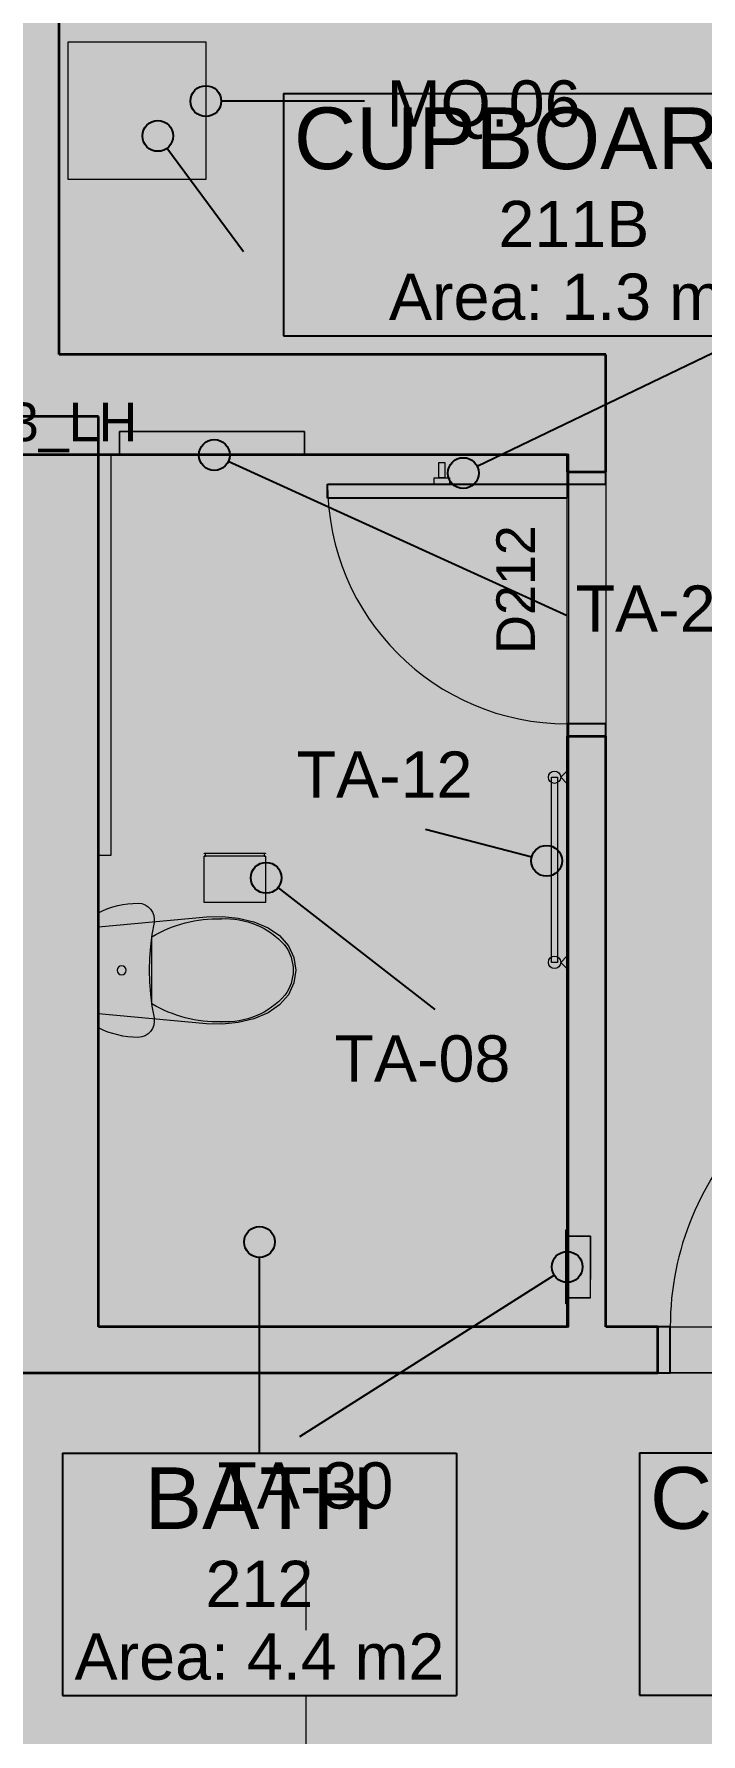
# Model space of a CAD drawing. Header units: millimetres. Extents: x -14278 to 96025, y -22378 to 34603.
# Drawn here: x 76309 to 78472, y 6825 to 12336 of the extents above; entities that cross this region are included whole.
import ezdxf
from ezdxf.enums import TextEntityAlignment as Align

# ---------------------------------------------------------------- set-up
doc = ezdxf.new("R2010")
doc.units = ezdxf.units.MM
doc.header["$MEASUREMENT"] = 0
doc.linetypes.add('Dashed', pattern=[282.222223, 141.111112, -141.111112])
doc.linetypes.add('Long Dashed', pattern=[529.166651, 317.499995, -211.666656])
for name, color, linetype in [('A-Zz_20_10_90-T_TextFFEInternal', 7, 'Continuous'), ('A-Zz_20_10_90-T_TextStair', 7, 'Continuous'), ('A-Zz_60_50_80-P_MarkerSection', 7, 'Continuous'), ('NewA-Ee_25_10-M_WallsInternal', 7, 'Continuous'), ('NewA-Ee_30_40-M_Floors', 7, 'Continuous'), ('NewA-Ee_40_20-M_GeneralFFAndEInternalEquipment', 7, 'Continuous'), ('NewA-Ee_40_20-M_GeneralFFAndEInternalMovable', 7, 'Continuous'), ('NewA-Ee_40_20-M_GeneralFFAndEInternalSanitary', 7, 'Continuous'), ('NewA-SL-M_SpacesInternal', 7, 'Continuous'), ('NewA-Ss_30_25-M_CeilingAndSoffitSystems', 7, 'Continuous'), ('NewA-Zz_20_10_90-T_TextFFEInternal', 7, 'Continuous'), ('NewA-Zz_50_10_90-P_BoundarySpace', 7, 'Continuous'), ('NewA-Zz_50_90_00-M_GrossInternal', 7, 'Continuous')]:
    doc.layers.add(name, color=color, linetype=linetype)
doc.styles.add('GENERATED_STYLE_1', font='')
doc.styles.get('GENERATED_STYLE_1').set_extended_font_data('Arial')

# ---------------------------------------------------------------- blocks, each defined once
blk = doc.blocks.new('Slab_29_2', base_point=(88251.7, 6550.5))
at = {"layer": 'NewA-Ee_30_40-M_Floors', "linetype": 'Continuous', "lineweight": 13}
blk.add_hatch(color=254, dxfattribs=at).paths.add_polyline_path([(88251.7, 6550.5), (88251.7, 12847.7), (90701.4, 12847.7), (90701.4, 15099.7), (56152, 15099.7), (56152, 6550.5)])
blk = doc.blocks.new('BEDROOM_211_34_2', base_point=(77877, 14565))
at = {"layer": 'NewA-SL-M_SpacesInternal', "color": 253, "linetype": 'Continuous', "lineweight": 13}
for p, q in [((76390.7, 15099.7), (76390.7, 11297.6)), ((76390.7, 11297.6), (78163.4, 11297.6)), ((78163.4, 11297.6), (78163.4, 8145.4)), ((78163.4, 8145.4), (79394.7, 8145.4))]:
    blk.add_line(p, q, dxfattribs=at)
at = {"layer": 'NewA-SL-M_SpacesInternal', "color": 5, "lineweight": 70, "style": 'GENERATED_STYLE_1'}
for tag, height, p in [('ROOM_NAME', 200, (77877, 14872.8)), ('ROOM_NUMBER', 150, (77877, 14570)), ('adj_text', 150, (77877, 14334.3))]:
    blk.add_attdef(tag, text='', height=height, dxfattribs=at).set_placement(p, align=Align.TOP_CENTER)
blk = doc.blocks.new('HALL_217_37_2', base_point=(59735.7, 7385.9))
at = {"layer": 'NewA-SL-M_SpacesInternal', "color": 253, "linetype": 'Continuous', "lineweight": 13}
blk.add_line((88251.7, 7995.4), (59975.3, 7995.4), dxfattribs=at)
at = {"layer": 'NewA-SL-M_SpacesInternal', "color": 5, "lineweight": 70, "style": 'GENERATED_STYLE_1'}
for tag, height, p in [('ROOM_NAME', 200, (59735.7, 7693.8)), ('ROOM_NUMBER', 150, (59735.7, 7390.9)), ('adj_text', 150, (59735.7, 7155.2))]:
    blk.add_attdef(tag, text='', height=height, dxfattribs=at).set_placement(p, align=Align.TOP_CENTER)
blk = doc.blocks.new('BATH_212_45_2', base_point=(77040.2, 7381.5))
at = {"layer": 'NewA-SL-M_SpacesInternal', "color": 253, "linetype": 'Continuous', "lineweight": 13}
for p, q in [((77185.8, 11047.6), (76585.8, 11047.6)), ((76585.8, 11047.6), (76585.8, 10972.6)), ((77185.8, 10972.4), (77185.8, 11047.6)), ((76518.2, 10972.6), (76518.2, 8145.4)), ((76585.8, 10972.6), (76518.2, 10972.6)), ((78038.4, 10973.7), (77185.8, 10972.4)), ((78038.4, 8439.2), (78038.4, 10973.7)), ((78113.4, 8439.2), (78038.4, 8439.2)), ((78113.4, 8239.2), (78113.4, 8439.2)), ((78038.4, 8145.4), (78038.4, 8239.2)), ((78038.4, 8239.2), (78113.4, 8239.2)), ((76518.2, 8145.4), (78038.4, 8145.4))]:
    blk.add_line(p, q, dxfattribs=at)
at = {"layer": 'NewA-SL-M_SpacesInternal', "linetype": 'Continuous'}
for p, q in [((76401.4, 7735.1), (76401.4, 7420.8)), ((76401.4, 7735.1), (77679.1, 7735.1)), ((77679.1, 7735.1), (77679.1, 7420.8)), ((76401.4, 7420.8), (76401.4, 7185.1)), ((77679.1, 7420.8), (77679.1, 7185.1)), ((76401.4, 7185.1), (76401.4, 6949.4)), ((77679.1, 7185.1), (77679.1, 6949.4)), ((76401.4, 6949.4), (77679.1, 6949.4))]:
    blk.add_line(p, q, dxfattribs=at)
at = {"layer": 'NewA-SL-M_SpacesInternal', "color": 5, "lineweight": 70, "style": 'GENERATED_STYLE_1'}
for tag, height, p in [('ROOM_NAME', 200, (77040.2, 7689.4)), ('ROOM_NUMBER', 150, (77040.2, 7386.5)), ('adj_text', 150, (77040.2, 7150.8))]:
    blk.add_attdef(tag, text='', height=height, dxfattribs=at).set_placement(p, align=Align.TOP_CENTER)
blk = doc.blocks.new('CUPBOARD 1_211B_54_2', base_point=(78060, 11790.4))
at = {"layer": 'NewA-SL-M_SpacesInternal', "linetype": 'Continuous'}
for p, q in [((77118.4, 12144), (77118.4, 11829.7)), ((77118.4, 12144), (79001.7, 12144)), ((79001.7, 12144), (79001.7, 11829.7)), ((77118.4, 11829.7), (77118.4, 11594)), ((79001.7, 11829.7), (79001.7, 11594)), ((77118.4, 11594), (77118.4, 11358.3)), ((79001.7, 11594), (79001.7, 11358.3)), ((77118.4, 11358.3), (79001.7, 11358.3))]:
    blk.add_line(p, q, dxfattribs=at)
at = {"layer": 'NewA-SL-M_SpacesInternal', "color": 253, "linetype": 'Continuous', "lineweight": 13}
for p, q in [((80220.8, 10972.6), (79519.7, 10972.6)), ((79519.7, 10972.6), (79519.7, 9081)), ((80220.8, 9081), (80220.8, 10972.6)), ((79519.7, 9081), (80220.8, 9081))]:
    blk.add_line(p, q, dxfattribs=at)
at = {"layer": 'NewA-SL-M_SpacesInternal', "color": 5, "lineweight": 70, "style": 'GENERATED_STYLE_1'}
for tag, height, p in [('ROOM_NAME', 200, (78060, 12098.3)), ('ROOM_NUMBER', 150, (78060, 11795.4)), ('adj_text', 150, (78060, 11559.7))]:
    blk.add_attdef(tag, text='', height=height, dxfattribs=at).set_placement(p, align=Align.TOP_CENTER)
blk = doc.blocks.new('CUPBOARD 2_211A_59_2', base_point=(79215, 7382.3))
at = {"layer": 'NewA-SL-M_SpacesInternal', "color": 253, "linetype": 'Continuous', "lineweight": 13}
for p, q in [((79519.7, 8956), (79519.7, 8145.4)), ((80220.8, 8956), (79519.7, 8956)), ((80220.8, 8145.4), (80220.8, 8956)), ((79519.7, 8145.4), (80220.8, 8145.4))]:
    blk.add_line(p, q, dxfattribs=at)
at = {"layer": 'NewA-SL-M_SpacesInternal', "linetype": 'Continuous'}
for p, q in [((78273.4, 7735.9), (78273.4, 7421.6)), ((78273.4, 7735.9), (80156.7, 7735.9)), ((80156.7, 7735.9), (80156.7, 7421.6)), ((78273.4, 7421.6), (78273.4, 7185.9)), ((80156.7, 7421.6), (80156.7, 7185.9)), ((78273.4, 7185.9), (78273.4, 6950.2)), ((80156.7, 7185.9), (80156.7, 6950.2)), ((78273.4, 6950.2), (80156.7, 6950.2))]:
    blk.add_line(p, q, dxfattribs=at)
at = {"layer": 'NewA-SL-M_SpacesInternal', "color": 5, "lineweight": 70, "style": 'GENERATED_STYLE_1'}
for tag, height, p in [('ROOM_NAME', 200, (79215, 7690.2)), ('ROOM_NUMBER', 150, (79215, 7387.3)), ('adj_text', 150, (79215, 7151.6))]:
    blk.add_attdef(tag, text='', height=height, dxfattribs=at).set_placement(p, align=Align.TOP_CENTER)
blk = doc.blocks.new('Slab_31_2', base_point=(76518.2, 8145.4))
at = {"layer": 'NewA-Ss_30_25-M_CeilingAndSoffitSystems', "linetype": 'Continuous', "lineweight": 0}
blk.add_hatch(color=255, dxfattribs=at).paths.add_polyline_path([(76518.2, 8145.4), (78043.3, 8145.4), (78043.3, 10972.6), (76518.2, 10972.6)])
at = {"layer": 'NewA-Ss_30_25-M_CeilingAndSoffitSystems', "color": 6, "linetype": 'Continuous', "lineweight": 13, "flags": 128}
blk.add_lwpolyline([(76518.2, 8145.4), (78043.3, 8145.4), (78043.3, 10972.6), (76518.2, 10972.6)], close=True, dxfattribs=at)
blk = doc.blocks.new('Slab_43_2', base_point=(76390.7, 15099.7))
at = {"layer": 'NewA-Ss_30_25-M_CeilingAndSoffitSystems', "linetype": 'Continuous', "lineweight": 0}
blk.add_hatch(color=255, dxfattribs=at).paths.add_polyline_path([(76390.7, 15099.7), (76390.7, 11297.6), (78163.4, 11297.6), (78163.4, 8145.4), (79394.7, 8145.4), (79394.7, 11297.6), (80220.8, 11297.6), (80220.8, 15099.7)])
at = {"layer": 'NewA-Ss_30_25-M_CeilingAndSoffitSystems', "color": 6, "linetype": 'Continuous', "lineweight": 13, "flags": 128}
blk.add_lwpolyline([(76390.7, 15099.7), (76390.7, 11297.6), (78163.4, 11297.6), (78163.4, 8145.4), (79394.7, 8145.4), (79394.7, 11297.6), (80220.8, 11297.6), (80220.8, 15099.7)], close=True, dxfattribs=at)
blk = doc.blocks.new('Slab_46_2', base_point=(88251.7, 6700.3))
at = {"layer": 'NewA-Ss_30_25-M_CeilingAndSoffitSystems', "linetype": 'Continuous', "lineweight": 0}
blk.add_hatch(color=255, dxfattribs=at).paths.add_polyline_path([(88251.7, 6700.3), (88251.7, 7995.4), (59975.3, 7995.4), (59975.3, 10456), (58674.7, 10456), (58674.7, 6694.8)])
at = {"layer": 'NewA-Ss_30_25-M_CeilingAndSoffitSystems', "color": 6, "linetype": 'Continuous', "lineweight": 13, "flags": 128}
blk.add_lwpolyline([(88251.7, 6700.3), (58674.7, 6694.8), (58674.7, 10456), (59975.3, 10456), (59975.3, 7995.4), (88251.7, 7995.4)], close=True, dxfattribs=at)
blk = doc.blocks.new('Wall_81_2', base_point=(76240.7, 15099.7))
at = {"layer": 'NewA-Ee_25_10-M_WallsInternal', "linetype": 'Continuous', "lineweight": 13}
blk.add_hatch(color=6, dxfattribs=at).paths.add_polyline_path([(76240.7, 15099.7), (76240.7, 10972.6), (76390.7, 11297.6), (76390.7, 15099.7)])
at = {"layer": 'NewA-Ee_25_10-M_WallsInternal', "color": 92, "linetype": 'Continuous', "lineweight": 35, "flags": 128}
for points in [[(76240.7, 15099.7), (76240.7, 10972.6)], [(76390.7, 15099.7), (76240.7, 15099.7)], [(76390.7, 11297.6), (76390.7, 15099.7)]]:
    blk.add_lwpolyline(points, dxfattribs=at)
blk = doc.blocks.new('Door 19_8')
at = {"layer": 'NewA-Ee_25_10-M_WallsInternal', "linetype": 'Continuous', "lineweight": 13}
for points in [[(-192.6, 657.6), (-224.4, 625.8), (433.2, -31.8), (465, 0)], [(-465, -150), (-465, 0), (-505, 0), (-505, -150)], [(505, -150), (505, 0), (465, 0), (465, -150)]]:
    blk.add_hatch(color=255, dxfattribs=at).paths.add_polyline_path(points)
at = {"layer": 'NewA-Ee_25_10-M_WallsInternal', "linetype": 'Continuous'}
for p, q in [((-224.4, 625.8), (-192.6, 657.6)), ((433.2, -31.8), (-224.4, 625.8)), ((-192.6, 657.6), (465, 0)), ((-465, 0), (-505, 0)), ((-505, 0), (-505, -150)), ((-465, -150), (-465, 0)), ((465, 0), (433.2, -31.8)), ((505, 0), (465, 0)), ((465, 0), (465, -150)), ((505, -150), (505, 0)), ((-505, -150), (-465, -150)), ((465, -150), (505, -150))]:
    blk.add_line(p, q, dxfattribs=at)
at = {"layer": 'NewA-Ee_25_10-M_WallsInternal', "color": 92, "linetype": 'Continuous', "lineweight": 35}
for p, q in [((-505, -150), (-505, 0)), ((505, -150), (505, 0))]:
    blk.add_line(p, q, dxfattribs=at)
at = {"layer": 'NewA-Ee_25_10-M_WallsInternal', "color": 6, "linetype": 'Continuous', "lineweight": 13}
blk.add_arc((465, 0), 930, 135, 180, dxfattribs=at)
blk = doc.blocks.new('Wall_85_2', base_point=(59975.3, 7995.4))
at = {"layer": 'NewA-Ee_25_10-M_WallsInternal', "linetype": 'Continuous', "lineweight": 13}
blk.add_hatch(color=6, dxfattribs=at).paths.add_polyline_path([(74301.4, 7995.4), (78332.6, 7995.4), (78332.6, 8145.4), (74301.4, 8145.4)])
at = {"layer": 'NewA-Ee_25_10-M_WallsInternal', "color": 92, "linetype": 'Continuous', "lineweight": 35}
blk.add_line((78332.6, 7995.4), (78332.6, 8145.4), dxfattribs=at)
at = {"layer": 'NewA-Ee_25_10-M_WallsInternal', "color": 92, "linetype": 'Continuous', "lineweight": 35, "flags": 128}
for points in [[(78038.4, 8145.4), (76518.2, 8145.4)], [(78332.6, 8145.4), (78163.4, 8145.4)], [(74301.4, 7995.4), (78332.6, 7995.4)]]:
    blk.add_lwpolyline(points, dxfattribs=at)
at = {"layer": 'NewA-Ee_25_10-M_WallsInternal', "linetype": 'Continuous', "zscale": 1000}
blk.add_blockref('Door 19_8', (78837.6, 8145.4), dxfattribs=at)
blk = doc.blocks.new('Wall_89_2', base_point=(76518.2, 11096.4))
at = {"layer": 'NewA-Ee_25_10-M_WallsInternal', "linetype": 'Continuous', "lineweight": 13}
blk.add_hatch(color=6, dxfattribs=at).paths.add_polyline_path([(76518.2, 11096.4), (74473.1, 11096.4), (74598.1, 10971.4), (76118.2, 10971.4)])
at = {"layer": 'NewA-Ee_25_10-M_WallsInternal', "color": 92, "linetype": 'Continuous', "lineweight": 35, "flags": 128}
for points in [[(76518.2, 11096.4), (74473.1, 11096.4)], [(74598.1, 10971.4), (76118.2, 10971.4)]]:
    blk.add_lwpolyline(points, dxfattribs=at)
blk = doc.blocks.new('Door 19_3')
at = {"layer": 'NewA-Ee_25_10-M_WallsInternal', "linetype": 'Continuous', "lineweight": 13}
for points in [[(388.5, 777), (343.5, 777), (343.5, 0), (388.5, 0)], [(-388.5, -125), (-388.5, 0), (-428.5, 0), (-428.5, -125)], [(428.5, -125), (428.5, 0), (388.5, 0), (388.5, -125)]]:
    blk.add_hatch(color=255, dxfattribs=at).paths.add_polyline_path(points)
at = {"layer": 'NewA-Ee_25_10-M_WallsInternal', "linetype": 'Continuous'}
for p, q in [((343.5, 0), (343.5, 777)), ((343.5, 777), (388.5, 777)), ((388.5, 777), (388.5, 0)), ((-388.5, 0), (-428.5, 0)), ((-428.5, 0), (-428.5, -125)), ((-388.5, -125), (-388.5, 0)), ((388.5, 0), (343.5, 0)), ((428.5, 0), (388.5, 0)), ((388.5, 0), (388.5, -125)), ((428.5, -125), (428.5, 0)), ((-428.5, -125), (-388.5, -125)), ((388.5, -125), (428.5, -125))]:
    blk.add_line(p, q, dxfattribs=at)
at = {"layer": 'NewA-Ee_25_10-M_WallsInternal', "color": 92, "linetype": 'Continuous', "lineweight": 35}
for p, q in [((-428.5, 0), (-428.5, -125)), ((428.5, 0), (428.5, -125))]:
    blk.add_line(p, q, dxfattribs=at)
at = {"layer": 'NewA-Ee_25_10-M_WallsInternal', "color": 6, "linetype": 'Continuous', "lineweight": 13}
blk.add_arc((388.5, 0), 777, 90, 180, dxfattribs=at)
blk = doc.blocks.new('D Marker 19')
at = {"layer": 'NewA-Ee_25_10-M_WallsInternal', "style": 'GENERATED_STYLE_1'}
blk.add_attdef('AC_WIDO_ID', text='', height=125, dxfattribs=at).set_placement((-262.1, 94.8), align=Align.BOTTOM_LEFT)
blk = doc.blocks.new('Wall_105_2', base_point=(78163.4, 11297.6))
at = {"layer": 'NewA-Ee_25_10-M_WallsInternal', "linetype": 'Continuous', "lineweight": 13}
for points in [[(78038.4, 10917), (78163.4, 10917), (78163.4, 11297.6), (78038.4, 10972.6)], [(78038.4, 10060), (78038.4, 8145.4), (78163.4, 8145.4), (78163.4, 10060)]]:
    blk.add_hatch(color=6, dxfattribs=at).paths.add_polyline_path(points)
at = {"layer": 'NewA-Ee_25_10-M_WallsInternal', "color": 92, "linetype": 'Continuous', "lineweight": 35}
for p, q in [((78038.4, 10917), (78163.4, 10917)), ((78038.4, 10060), (78163.4, 10060))]:
    blk.add_line(p, q, dxfattribs=at)
at = {"layer": 'NewA-Ee_25_10-M_WallsInternal', "color": 92, "linetype": 'Continuous', "lineweight": 35, "flags": 128}
for points in [[(78163.4, 10917), (78163.4, 11297.6)], [(78038.4, 10972.6), (78038.4, 10917)], [(78038.4, 10060), (78038.4, 8145.4)], [(78163.4, 8145.4), (78163.4, 10060)]]:
    blk.add_lwpolyline(points, dxfattribs=at)
at = {"layer": 'NewA-Ee_25_10-M_WallsInternal', "linetype": 'Continuous', "zscale": 1000, "rotation": 90}
blk.add_blockref('Door 19_3', (78038.4, 10488.5), dxfattribs=at)
at = {"layer": 'NewA-Ee_25_10-M_WallsInternal'}
ref = blk.add_blockref('D Marker 19', (78163.4, 10488.5), dxfattribs=dict(at, rotation=270))
ref.add_attrib('AC_WIDO_ID', 'D212', dxfattribs={"color": 7, "height": 125, "rotation": 90, "style": 'GENERATED_STYLE_1'}).set_placement((77971, 10326.5), align=Align.BOTTOM_LEFT)
blk = doc.blocks.new('Wall_125_2', base_point=(76518.2, 11096.4))
at = {"layer": 'NewA-Ee_25_10-M_WallsInternal', "linetype": 'Continuous', "lineweight": 13}
blk.add_hatch(color=6, dxfattribs=at).paths.add_polyline_path([(76118.2, 10971.4), (76118.2, 8145.4), (76518.2, 8145.4), (76518.2, 11096.4)])
at = {"layer": 'NewA-Ee_25_10-M_WallsInternal', "color": 92, "linetype": 'Continuous', "lineweight": 35, "flags": 128}
for points in [[(76518.2, 8145.4), (76518.2, 11096.4)], [(76118.2, 10971.4), (76118.2, 8145.4)]]:
    blk.add_lwpolyline(points, dxfattribs=at)
blk = doc.blocks.new('Wall_126_2', base_point=(76240.7, 11297.6))
at = {"layer": 'NewA-Ee_25_10-M_WallsInternal', "linetype": 'Continuous', "lineweight": 13}
blk.add_hatch(color=6, dxfattribs=at).paths.add_polyline_path([(76240.7, 10972.6), (78038.4, 10972.6), (78163.4, 11297.6), (76390.7, 11297.6)])
at = {"layer": 'NewA-Ee_25_10-M_WallsInternal', "color": 92, "linetype": 'Continuous', "lineweight": 35, "flags": 128}
for points in [[(78163.4, 11297.6), (76390.7, 11297.6)], [(76240.7, 10972.6), (78038.4, 10972.6)]]:
    blk.add_lwpolyline(points, dxfattribs=at)
blk = doc.blocks.new('Rectangular Table 01 19_3')
at = {"layer": 'NewA-Ee_40_20-M_GeneralFFAndEInternalMovable', "color": 1, "linetype": 'Continuous', "lineweight": 18}
for p, q in [((446.6, 446.6), (0, 446.6)), ((0, 446.6), (0, 0)), ((446.6, 0), (446.6, 446.6)), ((0, 0), (446.6, 0))]:
    blk.add_line(p, q, dxfattribs=at)
blk = doc.blocks.new('Wall Hanging Rack 19')
at = {"layer": 'NewA-Ee_40_20-M_GeneralFFAndEInternalEquipment', "color": 1, "linetype": 'Continuous', "lineweight": 18}
for p, q in [((25, 0), (-25, 0)), ((-25, 0), (-25, -20)), ((25, -20), (25, 0)), ((-25, -20), (25, -20)), ((10, -20), (-10, -20)), ((-10, -20), (-10, -70)), ((10, -70), (10, -20)), ((-10, -70), (10, -70))]:
    blk.add_line(p, q, dxfattribs=at)
blk = doc.blocks.new('Towel Rack 19')
at = {"layer": 'NewA-Ee_40_20-M_GeneralFFAndEInternalEquipment', "color": 1, "linetype": 'Continuous', "lineweight": 18}
for p, q in [((-280, 0), (-320, 0)), ((-320, 0), (-300, -20)), ((-300, -20), (-280, 0)), ((320, 0), (280, 0)), ((280, 0), (300, -20)), ((300, -20), (320, 0)), ((300, -30), (-300, -30)), ((-300, -30), (-300, -50)), ((-300, -50), (300, -50)), ((300, -50), (300, -30))]:
    blk.add_line(p, q, dxfattribs=at)
for centre, start, end in [((-300, -40), 0, 180), ((-300, -40), 180, 0), ((300, -40), 0, 180), ((300, -40), 180, 0)]:
    blk.add_arc(centre, 20, start, end, dxfattribs=at)
blk = doc.blocks.new('Soap Dispenser 19')
at = {"layer": 'NewA-Ee_40_20-M_GeneralFFAndEInternalEquipment', "color": 1, "linetype": 'Dashed', "lineweight": 18}
for p, q in [((0, 75), (0, 0)), ((200, 75), (0, 75)), ((200, 0), (200, 75))]:
    blk.add_line(p, q, dxfattribs=at)
at = {"layer": 'NewA-Ee_40_20-M_GeneralFFAndEInternalEquipment', "color": 1, "linetype": 'Continuous', "lineweight": 18}
for p, q in [((-20, 0), (-20, -5)), ((220, 0), (-20, 0)), ((220, -5), (220, 0)), ((-20, -5), (220, -5))]:
    blk.add_line(p, q, dxfattribs=at)
blk = doc.blocks.new('Toilet Paper Dispenser 19')
at = {"layer": 'NewA-Ee_40_20-M_GeneralFFAndEInternalEquipment', "color": 1, "linetype": 'Continuous', "lineweight": 18}
for p, q in [((200, 0), (0, 0)), ((0, 0), (0, -2)), ((200, -2), (200, 0)), ((0, -2), (5, -2)), ((0, -2), (200, -2)), ((5, -10), (0, -10)), ((0, -10), (0, -160)), ((0, -10), (200, -10)), ((5, -2), (5, -10)), ((195, -10), (195, -2)), ((195, -2), (200, -2)), ((200, -10), (195, -10)), ((200, -160), (200, -10)), ((0, -160), (200, -160))]:
    blk.add_line(p, q, dxfattribs=at)
blk = doc.blocks.new('Cabinet Wall Single Door 19')
at = {"layer": 'NewA-Ee_40_20-M_GeneralFFAndEInternalEquipment', "color": 1, "linetype": 'Continuous', "lineweight": 18}
for p, q in [((600, 75), (0, 75)), ((0, 75), (0, 0)), ((600, 0), (600, 75)), ((0, 0), (600, 0))]:
    blk.add_line(p, q, dxfattribs=at)
blk = doc.blocks.new('WC 19')
at = {"layer": 'NewA-Ee_40_20-M_GeneralFFAndEInternalSanitary', "color": 1, "linetype": 'Continuous', "lineweight": 18}
for p, q in [((-193.9, -40.1), (-200.1, -55.5)), ((-186.8, -25), (-193.9, -40.1)), ((186.8, -25), (-186.8, -25)), ((-141, -25), (-173.3, -375.4)), ((141, -25), (-141, -25)), ((173.3, -375.4), (141, -25)), ((193.9, -40.1), (186.8, -25)), ((200.1, -55.5), (193.9, -40.1)), ((-213.1, -103.7), (-215.5, -120.2)), ((-209.7, -87.4), (-213.1, -103.7)), ((-205.4, -71.3), (-209.7, -87.4)), ((-200.1, -55.5), (-205.4, -71.3)), ((205.4, -71.3), (200.1, -55.5)), ((209.7, -87.4), (205.4, -71.3)), ((213.1, -103.7), (209.7, -87.4)), ((215.5, -120.2), (213.1, -103.7)), ((-217, -136.8), (-217.5, -153.5)), ((-217.5, -153.5), (-216.2, -165)), ((-215.5, -120.2), (-217, -136.8)), ((-216.2, -165), (-212.4, -176)), ((212.4, -176), (216.2, -165)), ((217, -136.8), (215.5, -120.2)), ((216.2, -165), (217.5, -153.5)), ((217.5, -153.5), (217, -136.8)), ((-212.4, -176), (-206.3, -185.9)), ((-206.3, -185.9), (-198.2, -194.1)), ((-198.2, -194.1), (-188.5, -200.5)), ((-188.5, -200.5), (-177.6, -204.5)), ((-177.6, -204.5), (-166.1, -206)), ((-166.1, -206), (-154.5, -205)), ((-154.5, -205), (-116.2, -198.2)), ((-116.2, -198.2), (-77.6, -193.3)), ((0, -198), (-108.9, -198)), ((-77.6, -193.3), (-38.9, -190.4)), ((-38.9, -190.4), (0, -189.4)), ((0, -189.4), (38.9, -190.4)), ((108.9, -198), (0, -198)), ((38.9, -190.4), (77.6, -193.3)), ((77.6, -193.3), (116.2, -198.2)), ((116.2, -198.2), (154.5, -205)), ((154.5, -205), (166.1, -206)), ((166.1, -206), (177.6, -204.5)), ((177.6, -204.5), (188.5, -200.5)), ((188.5, -200.5), (198.2, -194.1)), ((198.2, -194.1), (206.3, -185.9)), ((206.3, -185.9), (212.4, -176)), ((-173.3, -375.4), (-174.9, -427.1)), ((174.9, -427.1), (173.3, -375.4)), ((-174.9, -427.1), (-169.4, -478.4)), ((169.4, -478.4), (174.9, -427.1)), ((-169.4, -478.4), (-157, -528.2)), ((157, -528.2), (169.4, -478.4)), ((-157, -528.2), (-138, -575.1)), ((138, -575.1), (157, -528.2)), ((-138, -575.1), (-112.4, -612.3)), ((112.4, -612.3), (138, -575.1)), ((-112.4, -612.3), (-79.4, -640.8)), ((-79.4, -640.8), (-41, -658.8)), ((-41, -658.8), (0, -665)), ((0, -656.4), (0, -656.4)), ((0, -665), (41, -658.8)), ((41, -658.8), (79.4, -640.8)), ((79.4, -640.8), (112.4, -612.3)), ((81.1, -629.6), (81.1, -629.6))]:
    blk.add_line(p, q, dxfattribs=at)
blk.add_circle((0, -100), 15, dxfattribs=at)
for centre, radius, start, end in [((258.1, -412.9), 425.4, 149.6518, 181.3539), ((-258.1, -412.9), 425.4, 358.6461, 30.3482), ((89.5, -437.3), 257, 176.8048, 228.4245), ((-89.5, -437.3), 257, 311.5755, 3.1952), ((0.8, -517.8), 138.6, 233.7772, 269.6644), ((-0.8, -517.8), 138.6, 270.3356, 306.2228)]:
    blk.add_arc(centre, radius, start, end, dxfattribs=at)
for p in [(108.9, -198), (-167, -423), (167, -423), (-81.1, -629.6)]:
    blk.add_point(p, dxfattribs=at)
blk = doc.blocks.new('Mirror 19_5')
at = {"layer": 'NewA-Ee_40_20-M_GeneralFFAndEInternalEquipment', "color": 1, "linetype": 'Continuous', "lineweight": 18}
for p, q in [((1300, 40), (0, 40)), ((0, 40), (0, 0)), ((1300, 40), (0, 40)), ((0, 40), (0, 0)), ((0, 0), (1300, 0)), ((0, 0), (1300, 0)), ((1300, 0), (1300, 40)), ((1300, 0), (1300, 40))]:
    blk.add_line(p, q, dxfattribs=at)
blk = doc.blocks.new('Line_103_2', base_point=(77380.6, 12118.8))
at = {"layer": 'NewA-Zz_20_10_90-T_TextFFEInternal', "linetype": 'Continuous'}
blk.add_hatch(color=256, dxfattribs=at).paths.add_polyline_path([(76916.2, 12118.8), (76912.4, 12137.9), (76901.5, 12154.2), (76885.3, 12165), (76866.2, 12168.8), (76847, 12165), (76830.8, 12154.2), (76820, 12137.9), (76816.2, 12118.8), (76820, 12099.7), (76830.8, 12083.5), (76847, 12072.6), (76866.2, 12068.8), (76885.3, 12072.6), (76901.5, 12083.5), (76912.4, 12099.7)])
blk.add_line((77380.6, 12118.8), (76916.2, 12118.8), dxfattribs=at)
blk.add_circle((76866.2, 12118.8), 50, dxfattribs=at)
blk = doc.blocks.new('Line_106_2', base_point=(76988.6, 11630.2))
at = {"layer": 'NewA-Zz_20_10_90-T_TextFFEInternal', "linetype": 'Continuous'}
blk.add_hatch(color=256, dxfattribs=at).paths.add_polyline_path([(76760.4, 12006), (76756.6, 12025.2), (76745.7, 12041.4), (76729.5, 12052.2), (76710.4, 12056), (76691.2, 12052.2), (76675, 12041.4), (76664.2, 12025.2), (76660.4, 12006), (76664.2, 11986.9), (76675, 11970.7), (76691.2, 11959.9), (76710.4, 11956), (76729.5, 11959.9), (76745.7, 11970.7), (76756.6, 11986.9)])
blk.add_line((76988.6, 11630.2), (76740.1, 11965.9), dxfattribs=at)
blk.add_circle((76710.4, 12006), 50, dxfattribs=at)
blk = doc.blocks.new('Line_136_2', base_point=(77171.6, 7789.8))
at = {"layer": 'NewA-Zz_20_10_90-T_TextFFEInternal', "linetype": 'Continuous'}
blk.add_hatch(color=256, dxfattribs=at).paths.add_polyline_path([(78088.4, 8339.2), (78084.5, 8358.3), (78073.7, 8374.6), (78057.5, 8385.4), (78038.4, 8389.2), (78019.2, 8385.4), (78003, 8374.6), (77992.2, 8358.3), (77988.4, 8339.2), (77992.2, 8320.1), (78003, 8303.9), (78019.2, 8293), (78038.4, 8289.2), (78057.5, 8293), (78073.7, 8303.9), (78084.5, 8320.1)])
blk.add_line((77171.6, 7789.8), (77996.1, 8312.4), dxfattribs=at)
blk.add_circle((78038.4, 8339.2), 50, dxfattribs=at)
blk = doc.blocks.new('Line_143_2', base_point=(77609.8, 9174.2))
at = {"layer": 'NewA-Zz_20_10_90-T_TextFFEInternal', "linetype": 'Continuous'}
blk.add_hatch(color=256, dxfattribs=at).paths.add_polyline_path([(77111.8, 9600.5), (77108, 9619.7), (77097.1, 9635.9), (77080.9, 9646.7), (77061.8, 9650.5), (77042.6, 9646.7), (77026.4, 9635.9), (77015.6, 9619.7), (77011.8, 9600.5), (77015.6, 9581.4), (77026.4, 9565.2), (77042.6, 9554.3), (77061.8, 9550.5), (77080.9, 9554.3), (77097.1, 9565.2), (77108, 9581.4)])
blk.add_line((77609.8, 9174.2), (77101.2, 9569.8), dxfattribs=at)
blk.add_circle((77061.8, 9600.5), 50, dxfattribs=at)
blk = doc.blocks.new('Line_157_2', base_point=(78038.4, 10449.9))
at = {"layer": 'NewA-Zz_20_10_90-T_TextFFEInternal', "linetype": 'Continuous'}
blk.add_hatch(color=256, dxfattribs=at).paths.add_polyline_path([(76943.6, 10971.4), (76939.8, 10990.5), (76928.9, 11006.7), (76912.7, 11017.6), (76893.6, 11021.4), (76874.5, 11017.6), (76858.2, 11006.7), (76847.4, 10990.5), (76843.6, 10971.4), (76847.4, 10952.2), (76858.2, 10936), (76874.5, 10925.2), (76893.6, 10921.4), (76912.7, 10925.2), (76928.9, 10936), (76939.8, 10952.2)])
blk.add_line((78038.4, 10449.9), (76939.1, 10950.6), dxfattribs=at)
blk.add_circle((76893.6, 10971.4), 50, dxfattribs=at)
blk = doc.blocks.new('Line_160_2', base_point=(78604.7, 11346.8))
at = {"layer": 'NewA-Zz_20_10_90-T_TextFFEInternal', "linetype": 'Continuous'}
blk.add_hatch(color=256, dxfattribs=at).paths.add_polyline_path([(77751.3, 10912.8), (77747.5, 10932), (77736.7, 10948.2), (77720.5, 10959), (77701.3, 10962.8), (77682.2, 10959), (77666, 10948.2), (77655.1, 10932), (77651.3, 10912.8), (77655.1, 10893.7), (77666, 10877.5), (77682.2, 10866.6), (77701.3, 10862.8), (77720.5, 10866.6), (77736.7, 10877.5), (77747.5, 10893.7)])
blk.add_line((78604.7, 11346.8), (77746.4, 10934.5), dxfattribs=at)
blk.add_circle((77701.3, 10912.8), 50, dxfattribs=at)
blk = doc.blocks.new('Line_163_2', base_point=(77579, 9758.7))
at = {"layer": 'NewA-Zz_20_10_90-T_TextFFEInternal', "linetype": 'Continuous'}
blk.add_hatch(color=256, dxfattribs=at).paths.add_polyline_path([(78021.7, 9655.7), (78017.9, 9674.8), (78007, 9691.1), (77990.8, 9701.9), (77971.7, 9705.7), (77952.5, 9701.9), (77936.3, 9691.1), (77925.5, 9674.8), (77921.7, 9655.7), (77925.5, 9636.6), (77936.3, 9620.4), (77952.5, 9609.5), (77971.7, 9605.7), (77990.8, 9609.5), (78007, 9620.4), (78017.9, 9636.6)])
blk.add_line((77579, 9758.7), (77923.3, 9668.4), dxfattribs=at)
blk.add_circle((77971.7, 9655.7), 50, dxfattribs=at)
blk = doc.blocks.new('Line_172_2', base_point=(77040.2, 7735.1))
at = {"layer": 'NewA-Zz_50_10_90-P_BoundarySpace', "linetype": 'Continuous'}
blk.add_hatch(color=256, dxfattribs=at).paths.add_polyline_path([(77090.2, 8420), (77086.4, 8439.1), (77075.6, 8455.3), (77059.4, 8466.2), (77040.2, 8470), (77021.1, 8466.2), (77004.9, 8455.3), (76994, 8439.1), (76990.2, 8420), (76994, 8400.8), (77004.9, 8384.6), (77021.1, 8373.8), (77040.2, 8370), (77059.4, 8373.8), (77075.6, 8384.6), (77086.4, 8400.8)])
blk.add_line((77040.2, 7735.1), (77040.2, 8370), dxfattribs=at)
blk.add_circle((77040.2, 8420), 50, dxfattribs=at)
blk = doc.blocks.new('Cutting Plane_15_2', base_point=(77191.4, 4773.6))
at = {"layer": 'A-Zz_60_50_80-P_MarkerSection', "linetype": 'Continuous'}
for points in [[(77191.4, 5573.6), (77191.4, 5339.3, 0.198912), (76791.4, 5173.6)], [(76791.4, 4373.6, -0.414214), (76791.4, 5173.6), (76391.4, 4773.6)], [(77191.4, 3973.6), (77191.4, 4207.9, -0.198912), (76791.4, 4373.6)]]:
    blk.add_hatch(color=256, dxfattribs=at).paths.add_polyline_path(points)
at = {"layer": 'A-Zz_60_50_80-P_MarkerSection', "color": 6, "linetype": 'Long Dashed', "lineweight": 13}
blk.add_line((77191.4, 5573.6), (77191.4, 7386.3), dxfattribs=at)
at = {"layer": 'A-Zz_60_50_80-P_MarkerSection', "linetype": 'Continuous'}
for p, q in [((76791.4, 5173.6), (77191.4, 5573.6)), ((77191.4, 5573.6), (77191.4, 5339.3)), ((77191.4, 4207.9), (77191.4, 5339.3)), ((76791.4, 5173.6), (76391.4, 4773.6)), ((76391.4, 4773.6), (76791.4, 4373.6)), ((76791.4, 4373.6), (77191.4, 3973.6)), ((77191.4, 3973.6), (77191.4, 4207.9))]:
    blk.add_line(p, q, dxfattribs=at)
blk.add_circle((77191.4, 4773.6), 565.7, dxfattribs=at)
for start, end in [(90, 135), (135, 225), (225, 270)]:
    blk.add_arc((77191.4, 4773.6), 565.7, start, end, dxfattribs=at)
at = {"layer": 'A-Zz_60_50_80-P_MarkerSection', "char_height": 200, "attachment_point": 7, "rotation": 90, "style": 'GENERATED_STYLE_1'}
for s, insert in [('\\A1;{\\fArial|b0|i0|c0|p34;04002}', (77463.3, 4392.2)), ('\\A1;{\\fArial|b0|i0|c0|p34;3}', (77103.5, 4697.3))]:
    blk.add_mtext(s, dxfattribs=dict(at, insert=insert))
blk = doc.blocks.new('Label_195_2', base_point=(77342.3, 12270.4))
at = {"layer": 'A-Zz_20_10_90-T_TextFFEInternal', "insert": (77767.3, 12186.1), "char_height": 150, "attachment_point": 2, "style": 'GENERATED_STYLE_1'}
blk.add_mtext('\\fArial|b0|i0|c0|p34;MQ.06\\fArial|b0|i0|c0|p34;\\fArial|b0|i0|c0|p34;\\fArial|b0|i0|c0|p34;\\fArial|b0|i0|c0|p34;\\fArial|b0|i0|c0|p34;\\fArial|b0|i0|c0|p34;\\fArial|b0|i0|c0|p34;\\fArial|b0|i0|c0|p34;\\fArial|b0|i0|c0|p34;\\fArial|b0|i0|c0|p34;\\fArial|b0|i0|c0|p34;\\fArial|b0|i0|c0|p34;\\fArial|b0|i0|c0|p34;\\fArial|b0|i0|c0|p34;\\fArial|b0|i0|c0|p34;\\fArial|b0|i0|c0|p34;\\fArial|b0|i0|c0|p34;\\fArial|b0|i0|c0|p34;\\fArial|b0|i0|c0|p34;\\fArial|b0|i0|c0|p34;\\fArial|b0|i0|c0|p34;\\fArial|b0|i0|c0|p34;\\fArial|b0|i0|c0|p34;\\fArial|b0|i0|c0|p34;\\fArial|b0|i0|c0|p34;\\fArial|b0|i0|c0|p34;\\fArial|b0|i0|c0|p34;\\fArial|b0|i0|c0|p34;\\fArial|b0|i0|c0|p34;}', dxfattribs=at)
blk = doc.blocks.new('Label_226_2', base_point=(77143.7, 9174.2))
at = {"layer": 'A-Zz_20_10_90-T_TextFFEInternal', "insert": (77568.7, 9089.9), "char_height": 150, "attachment_point": 2, "style": 'GENERATED_STYLE_1'}
blk.add_mtext('\\fArial|b0|i0|c0|p34;TA-08\\fArial|b0|i0|c0|p34;\\fArial|b0|i0|c0|p34;\\fArial|b0|i0|c0|p34;\\fArial|b0|i0|c0|p34;\\fArial|b0|i0|c0|p34;\\fArial|b0|i0|c0|p34;\\fArial|b0|i0|c0|p34;\\fArial|b0|i0|c0|p34;\\fArial|b0|i0|c0|p34;\\fArial|b0|i0|c0|p34;\\fArial|b0|i0|c0|p34;\\fArial|b0|i0|c0|p34;\\fArial|b0|i0|c0|p34;\\fArial|b0|i0|c0|p34;\\fArial|b0|i0|c0|p34;\\fArial|b0|i0|c0|p34;\\fArial|b0|i0|c0|p34;\\fArial|b0|i0|c0|p34;\\fArial|b0|i0|c0|p34;\\fArial|b0|i0|c0|p34;\\fArial|b0|i0|c0|p34;\\fArial|b0|i0|c0|p34;\\fArial|b0|i0|c0|p34;\\fArial|b0|i0|c0|p34;\\fArial|b0|i0|c0|p34;\\fArial|b0|i0|c0|p34;\\fArial|b0|i0|c0|p34;\\fArial|b0|i0|c0|p34;\\fArial|b0|i0|c0|p34;}', dxfattribs=at)
blk = doc.blocks.new('Label_227_2', base_point=(77925.9, 10632.8))
at = {"layer": 'A-Zz_20_10_90-T_TextFFEInternal', "insert": (78350.9, 10548.5), "char_height": 150, "attachment_point": 2, "style": 'GENERATED_STYLE_1'}
blk.add_mtext('\\fArial|b0|i0|c0|p34;TA-24\\fArial|b0|i0|c0|p34;\\fArial|b0|i0|c0|p34;\\fArial|b0|i0|c0|p34;\\fArial|b0|i0|c0|p34;\\fArial|b0|i0|c0|p34;\\fArial|b0|i0|c0|p34;\\fArial|b0|i0|c0|p34;\\fArial|b0|i0|c0|p34;\\fArial|b0|i0|c0|p34;\\fArial|b0|i0|c0|p34;\\fArial|b0|i0|c0|p34;\\fArial|b0|i0|c0|p34;\\fArial|b0|i0|c0|p34;\\fArial|b0|i0|c0|p34;\\fArial|b0|i0|c0|p34;\\fArial|b0|i0|c0|p34;\\fArial|b0|i0|c0|p34;\\fArial|b0|i0|c0|p34;\\fArial|b0|i0|c0|p34;\\fArial|b0|i0|c0|p34;\\fArial|b0|i0|c0|p34;\\fArial|b0|i0|c0|p34;\\fArial|b0|i0|c0|p34;\\fArial|b0|i0|c0|p34;\\fArial|b0|i0|c0|p34;\\fArial|b0|i0|c0|p34;\\fArial|b0|i0|c0|p34;\\fArial|b0|i0|c0|p34;\\fArial|b0|i0|c0|p34;}', dxfattribs=at)
blk = doc.blocks.new('Label_232_2', base_point=(76764.2, 7789.8))
at = {"layer": 'A-Zz_20_10_90-T_TextFFEInternal', "insert": (77189.2, 7705.6), "char_height": 150, "attachment_point": 2, "style": 'GENERATED_STYLE_1'}
blk.add_mtext('\\fArial|b0|i0|c0|p34;TA-30\\fArial|b0|i0|c0|p34;\\fArial|b0|i0|c0|p34;\\fArial|b0|i0|c0|p34;\\fArial|b0|i0|c0|p34;\\fArial|b0|i0|c0|p34;\\fArial|b0|i0|c0|p34;\\fArial|b0|i0|c0|p34;\\fArial|b0|i0|c0|p34;\\fArial|b0|i0|c0|p34;\\fArial|b0|i0|c0|p34;\\fArial|b0|i0|c0|p34;\\fArial|b0|i0|c0|p34;\\fArial|b0|i0|c0|p34;\\fArial|b0|i0|c0|p34;\\fArial|b0|i0|c0|p34;\\fArial|b0|i0|c0|p34;\\fArial|b0|i0|c0|p34;\\fArial|b0|i0|c0|p34;\\fArial|b0|i0|c0|p34;\\fArial|b0|i0|c0|p34;\\fArial|b0|i0|c0|p34;\\fArial|b0|i0|c0|p34;\\fArial|b0|i0|c0|p34;\\fArial|b0|i0|c0|p34;\\fArial|b0|i0|c0|p34;\\fArial|b0|i0|c0|p34;\\fArial|b0|i0|c0|p34;\\fArial|b0|i0|c0|p34;\\fArial|b0|i0|c0|p34;}', dxfattribs=at)
blk = doc.blocks.new('Label_233_2', base_point=(77020.8, 10094.4))
at = {"layer": 'A-Zz_20_10_90-T_TextFFEInternal', "insert": (77445.8, 10010.2), "char_height": 150, "attachment_point": 2, "style": 'GENERATED_STYLE_1'}
blk.add_mtext('\\fArial|b0|i0|c0|p34;TA-12\\fArial|b0|i0|c0|p34;\\fArial|b0|i0|c0|p34;\\fArial|b0|i0|c0|p34;\\fArial|b0|i0|c0|p34;\\fArial|b0|i0|c0|p34;\\fArial|b0|i0|c0|p34;\\fArial|b0|i0|c0|p34;\\fArial|b0|i0|c0|p34;\\fArial|b0|i0|c0|p34;\\fArial|b0|i0|c0|p34;\\fArial|b0|i0|c0|p34;\\fArial|b0|i0|c0|p34;\\fArial|b0|i0|c0|p34;\\fArial|b0|i0|c0|p34;\\fArial|b0|i0|c0|p34;\\fArial|b0|i0|c0|p34;\\fArial|b0|i0|c0|p34;\\fArial|b0|i0|c0|p34;\\fArial|b0|i0|c0|p34;\\fArial|b0|i0|c0|p34;\\fArial|b0|i0|c0|p34;\\fArial|b0|i0|c0|p34;\\fArial|b0|i0|c0|p34;\\fArial|b0|i0|c0|p34;\\fArial|b0|i0|c0|p34;\\fArial|b0|i0|c0|p34;\\fArial|b0|i0|c0|p34;\\fArial|b0|i0|c0|p34;\\fArial|b0|i0|c0|p34;}', dxfattribs=at)

msp = doc.modelspace()

# ---------------------------------------------------------------- hatches: boundary and pattern name
at = {"layer": 'NewA-Zz_50_90_00-M_GrossInternal', "linetype": 'Continuous', "lineweight": 140}
msp.add_hatch(color=1, dxfattribs=at).paths.add_polyline_path([(56152, 15099.7), (90701.4, 15099.7), (90701.4, 6700.3), (61501.4, 6700.3), (61501.4, 2150.3), (58052, 2150.3), (58052, 6700.3), (56152, 6700.3)])

# ---------------------------------------------------------------- block references
at = {"layer": 'A-Zz_20_10_90-T_TextFFEInternal', "color": 6, "linetype": 'Continuous', "lineweight": 13}
for name, p in [('Label_195_2', (77342.3, 12270.4)), ('Label_227_2', (77925.9, 10632.8)), ('Label_233_2', (77020.8, 10094.4)), ('Label_226_2', (77143.7, 9174.2)), ('Label_232_2', (76764.2, 7789.8))]:
    msp.add_blockref(name, p, dxfattribs=at)
at = {"layer": 'A-Zz_60_50_80-P_MarkerSection', "color": 6, "lineweight": 13}
msp.add_blockref('Cutting Plane_15_2', (77191.4, 4773.6), dxfattribs=at)
at = {"layer": 'NewA-Ee_25_10-M_WallsInternal', "color": 92, "lineweight": 35}
for name, p in [('Wall_81_2', (76240.7, 15099.7)), ('Wall_126_2', (76240.7, 11297.6)), ('Wall_105_2', (78163.4, 11297.6)), ('Wall_89_2', (76518.2, 11096.4)), ('Wall_125_2', (76518.2, 11096.4)), ('Wall_85_2', (59975.3, 7995.4))]:
    msp.add_blockref(name, p, dxfattribs=at)
at = {"layer": 'NewA-Ee_30_40-M_Floors', "color": 6, "linetype": 'Continuous', "lineweight": 13}
msp.add_blockref('Slab_29_2', (88251.7, 6550.5), dxfattribs=at)
at = {"layer": 'NewA-Ee_40_20-M_GeneralFFAndEInternalEquipment', "color": 6, "linetype": 'Continuous', "lineweight": 13, "xscale": -1, "zscale": 1000}
for name, p in [('Cabinet Wall Single Door 19', (77185.8, 10972.6)), ('Toilet Paper Dispenser 19', (77060.3, 9681))]:
    msp.add_blockref(name, p, dxfattribs=at)
for name, p, rotation in [('Mirror 19_5', (76558.2, 10972.6), 90), ('Wall Hanging Rack 19', (77631.6, 10877), 180), ('Towel Rack 19', (78037.4, 9626.6), 270), ('Soap Dispenser 19', (78038.4, 8239.2), 270)]:
    msp.add_blockref(name, p, dxfattribs=dict(at, rotation=rotation))
at = {"layer": 'NewA-Ee_40_20-M_GeneralFFAndEInternalMovable', "color": 6, "linetype": 'Continuous', "lineweight": 13, "xscale": -1, "zscale": 1000}
msp.add_blockref('Rectangular Table 01 19_3', (76866.2, 11864.4), dxfattribs=at)
at = {"layer": 'NewA-Ee_40_20-M_GeneralFFAndEInternalSanitary', "color": 6, "linetype": 'Continuous', "lineweight": 13, "xscale": -1, "zscale": 1000, "rotation": 90}
msp.add_blockref('WC 19', (76493.2, 9300.8), dxfattribs=at)
at = {"layer": 'NewA-SL-M_SpacesInternal', "linetype": 'Continuous'}
for name, p in [('BEDROOM_211_34_2', (77877, 14565)), ('HALL_217_37_2', (59735.7, 7385.9))]:
    msp.add_blockref(name, p, dxfattribs=at)
for name, p, values in [('CUPBOARD 1_211B_54_2', (78060, 11790.4), {'ROOM_NAME': 'CUPBOARD 1', 'ROOM_NUMBER': '211B', 'adj_text': 'Area: 1.3 m2'}), ('BATH_212_45_2', (77040.2, 7381.5), {'ROOM_NAME': 'BATH', 'ROOM_NUMBER': '212', 'adj_text': 'Area: 4.4 m2'}), ('CUPBOARD 2_211A_59_2', (79215, 7382.3), {'ROOM_NAME': 'CUPBOARD 2', 'ROOM_NUMBER': '211A', 'adj_text': 'Area: 0.6 m2'})]:
    msp.add_blockref(name, p, dxfattribs=at).add_auto_attribs(values)
at = {"layer": 'NewA-Ss_30_25-M_CeilingAndSoffitSystems', "color": 6, "linetype": 'Continuous', "lineweight": 13}
for name, p in [('Slab_43_2', (76390.7, 15099.7)), ('Slab_31_2', (76518.2, 8145.4)), ('Slab_46_2', (88251.7, 6700.3))]:
    msp.add_blockref(name, p, dxfattribs=at)
at = {"layer": 'NewA-Zz_20_10_90-T_TextFFEInternal', "linetype": 'Continuous'}
for name, p in [('Line_103_2', (77380.6, 12118.8)), ('Line_106_2', (76988.6, 11630.2)), ('Line_160_2', (78604.7, 11346.8)), ('Line_157_2', (78038.4, 10449.9)), ('Line_163_2', (77579, 9758.7)), ('Line_143_2', (77609.8, 9174.2)), ('Line_136_2', (77171.6, 7789.8))]:
    msp.add_blockref(name, p, dxfattribs=at)
at = {"layer": 'NewA-Zz_50_10_90-P_BoundarySpace', "linetype": 'Continuous'}
msp.add_blockref('Line_172_2', (77040.2, 7735.1), dxfattribs=at)

# ---------------------------------------------------------------- texts
at = {"layer": 'A-Zz_20_10_90-T_TextStair', "linetype": 'Continuous', "insert": (72578.2, 11141.1), "char_height": 125, "attachment_point": 1, "style": 'GENERATED_STYLE_1'}
msp.add_mtext('\\A1;{\\fArial|b0|i0|c0|p34;Door_Exterior_DoorWithTransom01_1050x2343_LH}', dxfattribs=at)

doc.saveas('drawing.dxf')
